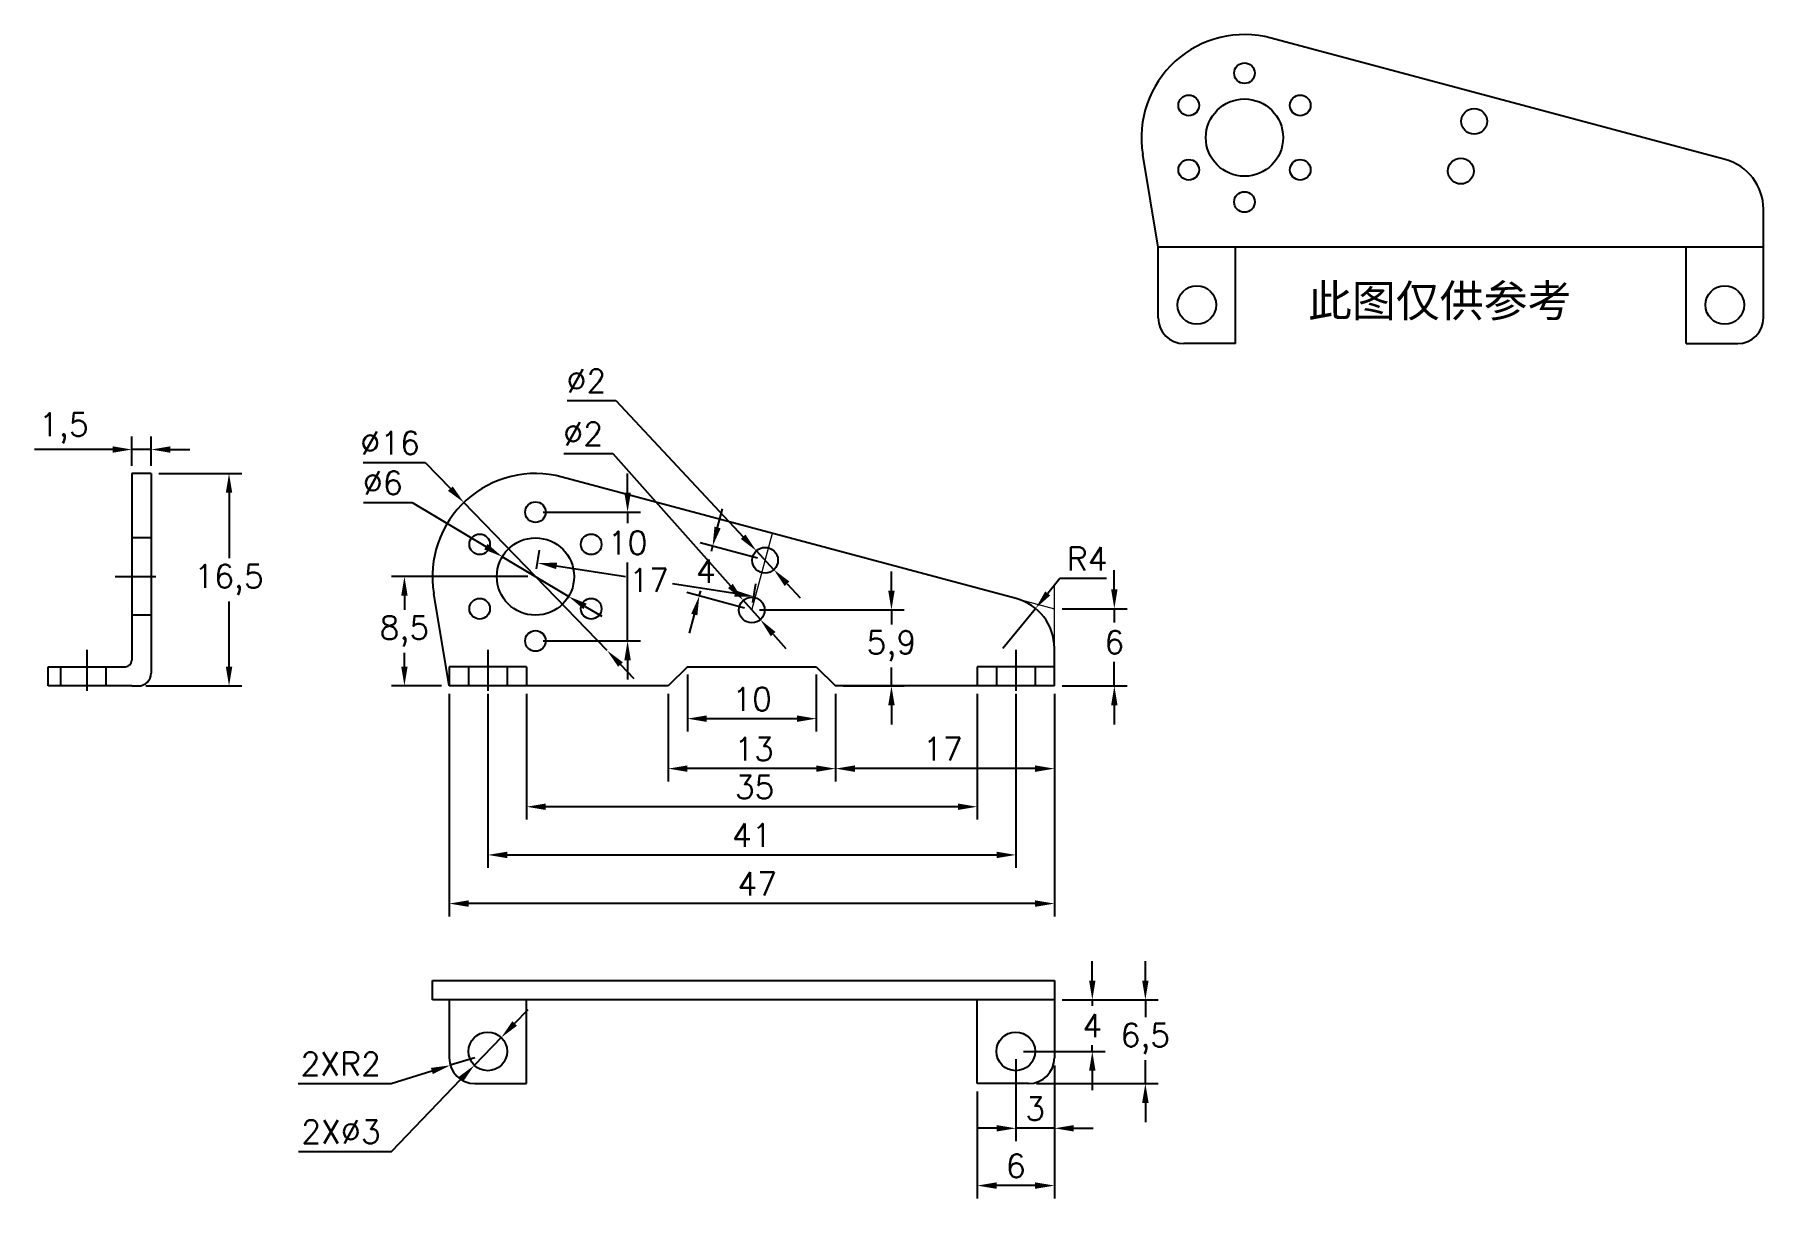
# Model space of a CAD drawing. Header units: millimetres. Extents: x 14 to 149, y -10 to 80.
import ezdxf

# ---------------------------------------------------------------- set-up
doc = ezdxf.new("R2010")
doc.units = ezdxf.units.MM
doc.header["$PDMODE"] = 3
doc.linetypes.add('HIDDEN2', pattern=[4.7625, 3.175, -1.5875])
doc.layers.add('标注线', color=3, linetype='Continuous', lineweight=15)
doc.styles.get("Standard").update_dxf_attribs({"font": 'txt', "bigfont": 'gbcbig.shx'})
doc.dimstyles.new('ISO-25', dxfattribs={"dimtxt": 1.8, "dimasz": 1.5, "dimexe": 1, "dimexo": 0.6, "dimtad": 1, "dimtih": 1, "dimtoh": 1, "dimtxsty": 'Standard', "dimcen": 1.5, "dimclrt": 4, "dimadec": 1, "dimazin": 0, "dimtm": 1e-09, "dimtfac": 1, "dimtmove": 0, "dimatfit": 3, "dimfxl": 0, "dimarcsym": 0})

# ---------------------------------------------------------------- blocks, each defined once
blk = doc.blocks.new('*D2')
at = {"layer": 'Defpoints', "color": 0}
for p in [(21.91, 48.13), (21.91, 46.27), (23.41, 46.27)]:
    blk.add_point(p, dxfattribs=at)
at = {"layer": '标注线', "color": 0, "lineweight": -2}
for p, q in [((21.91, 46.87), (21.91, 49.13)), ((23.41, 46.87), (23.41, 49.13)), ((20.41, 48.13), (14.36, 48.13)), ((23.41, 48.13), (21.91, 48.13)), ((24.91, 48.13), (26.41, 48.13))]:
    blk.add_line(p, q, dxfattribs=at)
at = {"layer": '标注线', "color": 0}
for points in [[(20.41, 48.38), (20.41, 47.88), (21.91, 48.13)], [(24.91, 48.38), (24.91, 47.88), (23.41, 48.13)]]:
    blk.add_solid(points, dxfattribs=at)
at = {"layer": '标注线', "color": 4, "insert": (16.63, 49.8), "char_height": 1.8, "attachment_point": 5}
blk.add_mtext('1,5', dxfattribs=at)
blk = doc.blocks.new('*D3')
at = {"layer": 'Defpoints', "color": 0}
for p in [(50.68, 39.81), (55.83, 36.72)]:
    blk.add_point(p, dxfattribs=at)
at = {"layer": '标注线', "color": 0, "lineweight": -2}
for p, q in [((39.9, 44.02), (43.69, 44.02)), ((43.69, 44.02), (49.4, 40.59)), ((55.83, 36.72), (50.68, 39.81)), ((57.11, 35.95), (58.4, 35.18))]:
    blk.add_line(p, q, dxfattribs=at)
at = {"layer": '标注线', "color": 0}
for points in [[(49.53, 40.8), (49.27, 40.37), (50.68, 39.81)], [(57.24, 36.16), (56.98, 35.74), (55.83, 36.72)]]:
    blk.add_solid(points, dxfattribs=at)
at = {"layer": '标注线', "color": 4, "insert": (41.4, 45.54), "char_height": 1.8, "attachment_point": 5}
blk.add_mtext('∅6', dxfattribs=at)
blk = doc.blocks.new('*D4')
at = {"layer": 'Defpoints', "color": 0}
for p in [(47.69, 44.02), (58.82, 32.52)]:
    blk.add_point(p, dxfattribs=at)
at = {"layer": '标注线', "color": 0, "lineweight": -2}
for p, q in [((39.87, 47.12), (44.7, 47.12)), ((44.7, 47.12), (46.65, 45.1)), ((58.82, 32.52), (47.69, 44.02)), ((59.86, 31.44), (60.9, 30.36))]:
    blk.add_line(p, q, dxfattribs=at)
at = {"layer": '标注线', "color": 0}
for points in [[(46.83, 45.27), (46.47, 44.92), (47.69, 44.02)], [(60.04, 31.61), (59.68, 31.26), (58.82, 32.52)]]:
    blk.add_solid(points, dxfattribs=at)
at = {"layer": '标注线', "color": 4, "insert": (41.97, 48.64), "char_height": 1.8, "attachment_point": 5}
blk.add_mtext('∅16', dxfattribs=at)
blk = doc.blocks.new('*D5')
at = {"layer": 'Defpoints', "color": 0}
for p in [(70.41, 40.26), (71.77, 38.8)]:
    blk.add_point(p, dxfattribs=at)
at = {"layer": '标注线', "color": 0, "lineweight": -2}
for p, q in [((55.71, 51.93), (59.5, 51.93)), ((59.5, 51.93), (69.38, 41.36)), ((71.77, 38.8), (70.41, 40.26)), ((72.8, 37.71), (73.82, 36.61))]:
    blk.add_line(p, q, dxfattribs=at)
at = {"layer": '标注线', "color": 0}
for points in [[(69.57, 41.53), (69.2, 41.19), (70.41, 40.26)], [(72.98, 37.88), (72.61, 37.53), (71.77, 38.8)]]:
    blk.add_solid(points, dxfattribs=at)
at = {"layer": '标注线', "color": 4, "insert": (57.21, 53.46), "char_height": 1.8, "attachment_point": 5}
blk.add_mtext('∅2', dxfattribs=at)
blk = doc.blocks.new('*D6')
at = {"layer": 'Defpoints', "color": 0}
for p in [(69.39, 36.42), (70.72, 34.92)]:
    blk.add_point(p, dxfattribs=at)
at = {"layer": '标注线', "color": 0, "lineweight": -2}
for p, q in [((55.46, 47.83), (59.26, 47.83)), ((59.26, 47.83), (68.4, 37.54)), ((70.72, 34.92), (69.39, 36.42)), ((71.72, 33.8), (72.71, 32.68))]:
    blk.add_line(p, q, dxfattribs=at)
at = {"layer": '标注线', "color": 0}
for points in [[(68.58, 37.7), (68.21, 37.37), (69.39, 36.42)], [(71.9, 33.97), (71.53, 33.63), (70.72, 34.92)]]:
    blk.add_solid(points, dxfattribs=at)
at = {"layer": '标注线', "color": 4, "insert": (56.96, 49.35), "char_height": 1.8, "attachment_point": 5}
blk.add_mtext('∅2', dxfattribs=at)
blk = doc.blocks.new('*D7')
at = {"layer": 'Defpoints', "color": 0}
for p in [(92.09, 35.79), (89.56, 32.7)]:
    blk.add_point(p, dxfattribs=at)
at = {"layer": '标注线', "color": 0, "lineweight": -2}
for p, q in [((93.99, 38.12), (93.04, 36.95)), ((97.61, 38.12), (93.99, 38.12)), ((89.56, 32.7), (92.09, 35.79))]:
    blk.add_line(p, q, dxfattribs=at)
at = {"layer": '标注线', "color": 0}
blk.add_solid([(92.84, 37.11), (93.23, 36.8), (92.09, 35.79)], dxfattribs=at)
at = {"layer": '标注线', "color": 4, "insert": (96.11, 39.64), "char_height": 1.8, "attachment_point": 5}
blk.add_mtext('R4', dxfattribs=at)
blk = doc.blocks.new('*D8')
at = {"layer": 'Defpoints', "color": 0}
for p in [(76.56, 29.77), (93.56, 29.77), (76.56, 23.35)]:
    blk.add_point(p, dxfattribs=at)
at = {"layer": '标注线', "color": 0, "lineweight": -2}
for p, q in [((76.56, 29.17), (76.56, 22.35)), ((93.56, 29.17), (93.56, 22.35)), ((92.06, 23.35), (78.06, 23.35))]:
    blk.add_line(p, q, dxfattribs=at)
at = {"layer": '标注线', "color": 0}
for points in [[(78.06, 23.6), (78.06, 23.1), (76.56, 23.35)], [(92.06, 23.6), (92.06, 23.1), (93.56, 23.35)]]:
    blk.add_solid(points, dxfattribs=at)
at = {"layer": '标注线', "color": 4, "insert": (84.89, 24.87), "char_height": 1.8, "attachment_point": 5}
blk.add_mtext('17', dxfattribs=at)
blk = doc.blocks.new('*D9')
at = {"layer": 'Defpoints', "color": 0}
for p in [(63.56, 29.77), (76.56, 29.77), (63.56, 23.35)]:
    blk.add_point(p, dxfattribs=at)
at = {"layer": '标注线', "color": 0, "lineweight": -2}
for p, q in [((63.56, 29.17), (63.56, 22.35)), ((76.56, 29.17), (76.56, 22.35)), ((75.06, 23.35), (65.06, 23.35))]:
    blk.add_line(p, q, dxfattribs=at)
at = {"layer": '标注线', "color": 0}
for points in [[(65.06, 23.6), (65.06, 23.1), (63.56, 23.35)], [(75.06, 23.6), (75.06, 23.1), (76.56, 23.35)]]:
    blk.add_solid(points, dxfattribs=at)
at = {"layer": '标注线', "color": 4, "insert": (70.23, 24.87), "char_height": 1.8, "attachment_point": 5}
blk.add_mtext('13', dxfattribs=at)
blk = doc.blocks.new('*D10')
at = {"layer": 'Defpoints', "color": 0}
for p in [(65.06, 31.27), (75.06, 31.27), (65.06, 27.23)]:
    blk.add_point(p, dxfattribs=at)
at = {"layer": '标注线', "color": 0, "lineweight": -2}
for p, q in [((65.06, 30.67), (65.06, 26.23)), ((75.06, 30.67), (75.06, 26.23)), ((73.56, 27.23), (66.56, 27.23))]:
    blk.add_line(p, q, dxfattribs=at)
at = {"layer": '标注线', "color": 0}
for points in [[(66.56, 27.48), (66.56, 26.98), (65.06, 27.23)], [(73.56, 27.48), (73.56, 26.98), (75.06, 27.23)]]:
    blk.add_solid(points, dxfattribs=at)
at = {"layer": '标注线', "color": 4, "insert": (70.08, 28.75), "char_height": 1.8, "attachment_point": 5}
blk.add_mtext('10', dxfattribs=at)
blk = doc.blocks.new('*D11')
at = {"layer": 'Defpoints', "color": 0}
for p in [(93.56, 35.77), (98.21, 35.77), (93.56, 29.77)]:
    blk.add_point(p, dxfattribs=at)
at = {"layer": '标注线', "color": 0, "lineweight": -2}
for p, q in [((98.21, 37.27), (98.21, 38.77)), ((94.16, 35.77), (99.21, 35.77)), ((98.21, 35.77), (98.21, 34.69)), ((98.21, 29.77), (98.21, 31.64)), ((94.16, 29.77), (99.21, 29.77)), ((98.21, 28.27), (98.21, 26.77))]:
    blk.add_line(p, q, dxfattribs=at)
at = {"layer": '标注线', "color": 0}
for points in [[(97.96, 37.27), (98.46, 37.27), (98.21, 35.77)], [(97.96, 28.27), (98.46, 28.27), (98.21, 29.77)]]:
    blk.add_solid(points, dxfattribs=at)
at = {"layer": '标注线', "color": 4, "insert": (98.21, 33.16), "char_height": 1.8, "attachment_point": 5}
blk.add_mtext('6', dxfattribs=at)
blk = doc.blocks.new('*D12')
at = {"layer": 'Defpoints', "color": 0}
for p in [(70.06, 35.67), (80.9, 35.67), (76.56, 29.77)]:
    blk.add_point(p, dxfattribs=at)
at = {"layer": '标注线', "color": 0, "lineweight": -2}
for p, q in [((80.9, 37.17), (80.9, 38.67)), ((70.66, 35.67), (81.9, 35.67)), ((80.9, 35.67), (80.9, 34.55)), ((80.9, 29.77), (80.9, 31.2)), ((77.16, 29.77), (81.9, 29.77)), ((80.9, 28.27), (80.9, 26.77))]:
    blk.add_line(p, q, dxfattribs=at)
at = {"layer": '标注线', "color": 0}
for points in [[(80.65, 37.17), (81.15, 37.17), (80.9, 35.67)], [(80.65, 28.27), (81.15, 28.27), (80.9, 29.77)]]:
    blk.add_solid(points, dxfattribs=at)
at = {"layer": '标注线', "color": 4, "insert": (80.9, 32.88), "char_height": 1.8, "attachment_point": 5}
blk.add_mtext('5,9', dxfattribs=at)
blk = doc.blocks.new('*D13')
at = {"layer": 'Defpoints', "color": 0}
for p in [(67.01, 40.62), (71.09, 39.53), (70.06, 35.67)]:
    blk.add_point(p, dxfattribs=at)
at = {"layer": '标注线', "color": 0, "lineweight": -2}
for p, q in [((67.4, 42.07), (67.79, 43.52)), ((70.51, 39.69), (66.05, 40.88)), ((67.01, 40.62), (66.9, 40.22)), ((69.48, 35.82), (65.01, 37.02)), ((65.98, 36.76), (66.09, 37.17)), ((65.59, 35.31), (65.2, 33.86))]:
    blk.add_line(p, q, dxfattribs=at)
at = {"layer": '标注线', "color": 0}
for points in [[(67.16, 42.14), (67.64, 42.01), (67.01, 40.62)], [(65.35, 35.38), (65.83, 35.25), (65.98, 36.76)]]:
    blk.add_solid(points, dxfattribs=at)
at = {"layer": '标注线', "color": 4, "insert": (66.49, 38.69), "char_height": 1.8, "attachment_point": 5}
blk.add_mtext('4', dxfattribs=at)
blk = doc.blocks.new('*D14')
at = {"layer": 'Defpoints', "color": 0}
for p in [(53.26, 43.27), (60.41, 43.27), (53.26, 33.27)]:
    blk.add_point(p, dxfattribs=at)
at = {"layer": '标注线', "color": 0, "lineweight": -2}
for p, q in [((60.41, 44.77), (60.41, 46.27)), ((53.86, 43.27), (61.41, 43.27)), ((60.41, 43.27), (60.41, 42.42)), ((60.41, 33.27), (60.41, 39.37)), ((53.86, 33.27), (61.41, 33.27)), ((60.41, 31.77), (60.41, 30.27))]:
    blk.add_line(p, q, dxfattribs=at)
at = {"layer": '标注线', "color": 0}
for points in [[(60.16, 44.77), (60.66, 44.77), (60.41, 43.27)], [(60.16, 31.77), (60.66, 31.77), (60.41, 33.27)]]:
    blk.add_solid(points, dxfattribs=at)
at = {"layer": '标注线', "color": 4, "insert": (60.41, 40.89), "char_height": 1.8, "attachment_point": 5}
blk.add_mtext('10', dxfattribs=at)
blk = doc.blocks.new('*D15')
at = {"layer": 'Defpoints', "color": 0}
for p in [(46.56, 29.77), (93.56, 29.77), (46.56, 12.87)]:
    blk.add_point(p, dxfattribs=at)
at = {"layer": '标注线', "color": 0, "lineweight": -2}
for p, q in [((46.56, 29.17), (46.56, 11.87)), ((93.56, 29.17), (93.56, 11.87)), ((92.06, 12.87), (48.06, 12.87))]:
    blk.add_line(p, q, dxfattribs=at)
at = {"layer": '标注线', "color": 0}
for points in [[(48.06, 13.12), (48.06, 12.62), (46.56, 12.87)], [(92.06, 13.12), (92.06, 12.62), (93.56, 12.87)]]:
    blk.add_solid(points, dxfattribs=at)
at = {"layer": '标注线', "color": 4, "insert": (70.48, 14.4), "char_height": 1.8, "attachment_point": 5}
blk.add_mtext('47', dxfattribs=at)
blk = doc.blocks.new('*D16')
at = {"layer": 'Defpoints', "color": 0}
for p in [(93.56, 5.39), (91.56, -1.11), (100.62, -1.11)]:
    blk.add_point(p, dxfattribs=at)
at = {"layer": '标注线', "color": 0, "lineweight": -2}
for p, q in [((100.62, 6.89), (100.62, 8.39)), ((94.16, 5.39), (101.62, 5.39)), ((100.62, 5.39), (100.62, 4.05)), ((100.62, -1.11), (100.62, 0.7)), ((92.16, -1.11), (101.62, -1.11)), ((100.62, -2.61), (100.62, -4.11))]:
    blk.add_line(p, q, dxfattribs=at)
at = {"layer": '标注线', "color": 0}
for points in [[(100.37, 6.89), (100.87, 6.89), (100.62, 5.39)], [(100.37, -2.61), (100.87, -2.61), (100.62, -1.11)]]:
    blk.add_solid(points, dxfattribs=at)
at = {"layer": '标注线', "color": 4, "insert": (100.62, 2.38), "char_height": 1.8, "attachment_point": 5}
blk.add_mtext('6,5', dxfattribs=at)
blk = doc.blocks.new('*D17')
at = {"layer": 'Defpoints', "color": 0}
for p in [(93.56, 5.39), (96.5, 5.39), (90.56, 1.39)]:
    blk.add_point(p, dxfattribs=at)
at = {"layer": '标注线', "color": 0, "lineweight": -2}
for p, q in [((96.5, 6.89), (96.5, 8.39)), ((94.16, 5.39), (97.5, 5.39)), ((96.5, 5.39), (96.5, 4.92)), ((91.16, 1.39), (97.5, 1.39)), ((96.5, 1.39), (96.5, 1.87)), ((96.5, -0.11), (96.5, -1.61))]:
    blk.add_line(p, q, dxfattribs=at)
at = {"layer": '标注线', "color": 0}
for points in [[(96.25, 6.89), (96.75, 6.89), (96.5, 5.39)], [(96.25, -0.11), (96.75, -0.11), (96.5, 1.39)]]:
    blk.add_solid(points, dxfattribs=at)
at = {"layer": '标注线', "color": 4, "insert": (96.5, 3.39), "char_height": 1.8, "attachment_point": 5}
blk.add_mtext('4', dxfattribs=at)
blk = doc.blocks.new('*D18')
at = {"layer": 'Defpoints', "color": 0}
for p in [(90.56, 1.39), (93.56, 0.89), (90.56, -4.58)]:
    blk.add_point(p, dxfattribs=at)
at = {"layer": '标注线', "color": 0, "lineweight": -2}
for p, q in [((90.56, 0.79), (90.56, -5.58)), ((93.56, 0.29), (93.56, -5.58)), ((89.06, -4.58), (87.56, -4.58)), ((93.56, -4.58), (90.56, -4.58)), ((95.06, -4.58), (96.56, -4.58))]:
    blk.add_line(p, q, dxfattribs=at)
at = {"layer": '标注线', "color": 0}
for points in [[(89.06, -4.33), (89.06, -4.83), (90.56, -4.58)], [(95.06, -4.33), (95.06, -4.83), (93.56, -4.58)]]:
    blk.add_solid(points, dxfattribs=at)
at = {"layer": '标注线', "color": 4, "insert": (92.06, -3.05), "char_height": 1.8, "attachment_point": 5}
blk.add_mtext('3', dxfattribs=at)
blk = doc.blocks.new('*D19')
at = {"layer": 'Defpoints', "color": 0}
for p in [(93.56, 0.89), (87.56, -1.11), (87.56, -9.03)]:
    blk.add_point(p, dxfattribs=at)
at = {"layer": '标注线', "color": 0, "lineweight": -2}
for p, q in [((93.56, 0.29), (93.56, -10.03)), ((87.56, -1.71), (87.56, -10.03)), ((92.06, -9.03), (89.06, -9.03))]:
    blk.add_line(p, q, dxfattribs=at)
at = {"layer": '标注线', "color": 0}
for points in [[(89.06, -8.78), (89.06, -9.28), (87.56, -9.03)], [(92.06, -8.78), (92.06, -9.28), (93.56, -9.03)]]:
    blk.add_solid(points, dxfattribs=at)
at = {"layer": '标注线', "color": 4, "insert": (90.56, -7.5), "char_height": 1.8, "attachment_point": 5}
blk.add_mtext('6', dxfattribs=at)
blk = doc.blocks.new('*D20')
at = {"layer": 'Defpoints', "color": 0}
for p in [(52.56, 29.77), (87.56, 29.77), (52.56, 20.39)]:
    blk.add_point(p, dxfattribs=at)
at = {"layer": '标注线', "color": 0, "lineweight": -2}
for p, q in [((52.56, 29.17), (52.56, 19.39)), ((87.56, 29.17), (87.56, 19.39)), ((86.06, 20.39), (54.06, 20.39))]:
    blk.add_line(p, q, dxfattribs=at)
at = {"layer": '标注线', "color": 0}
for points in [[(54.06, 20.64), (54.06, 20.14), (52.56, 20.39)], [(86.06, 20.64), (86.06, 20.14), (87.56, 20.39)]]:
    blk.add_solid(points, dxfattribs=at)
at = {"layer": '标注线', "color": 4, "insert": (70.28, 21.92), "char_height": 1.8, "attachment_point": 5}
blk.add_mtext('35', dxfattribs=at)
blk = doc.blocks.new('*D21')
at = {"layer": 'Defpoints', "color": 0}
for p in [(49.56, 29.77), (90.56, 29.77), (90.56, 16.65)]:
    blk.add_point(p, dxfattribs=at)
at = {"layer": '标注线', "color": 0, "lineweight": -2}
for p, q in [((49.56, 29.17), (49.56, 15.65)), ((90.56, 29.17), (90.56, 15.65)), ((51.06, 16.65), (89.06, 16.65))]:
    blk.add_line(p, q, dxfattribs=at)
at = {"layer": '标注线', "color": 0}
for points in [[(51.06, 16.9), (51.06, 16.4), (49.56, 16.65)], [(89.06, 16.9), (89.06, 16.4), (90.56, 16.65)]]:
    blk.add_solid(points, dxfattribs=at)
at = {"layer": '标注线', "color": 4, "insert": (70.06, 18.18), "char_height": 1.8, "attachment_point": 5}
blk.add_mtext('41', dxfattribs=at)
blk = doc.blocks.new('*D22')
at = {"layer": 'Defpoints', "color": 0}
for p in [(23.41, 46.27), (22.41, 29.77), (29.46, 29.77)]:
    blk.add_point(p, dxfattribs=at)
at = {"layer": '标注线', "color": 0, "lineweight": -2}
for p, q in [((24.01, 46.27), (30.46, 46.27)), ((29.46, 44.77), (29.46, 39.69)), ((29.46, 31.27), (29.46, 36.34)), ((23.01, 29.77), (30.46, 29.77))]:
    blk.add_line(p, q, dxfattribs=at)
at = {"layer": '标注线', "color": 0}
for points in [[(29.21, 44.77), (29.71, 44.77), (29.46, 46.27)], [(29.21, 31.27), (29.71, 31.27), (29.46, 29.77)]]:
    blk.add_solid(points, dxfattribs=at)
at = {"layer": '标注线', "color": 4, "insert": (29.46, 38.02), "char_height": 1.8, "attachment_point": 5}
blk.add_mtext('16,5', dxfattribs=at)
blk = doc.blocks.new('*D23')
at = {"layer": 'Defpoints', "color": 0}
for p in [(46.64, 0.31), (48.56, 0.89)]:
    blk.add_point(p, dxfattribs=at)
at = {"layer": '标注线', "color": 0, "lineweight": -2}
for p, q in [((48.56, 0.89), (46.64, 0.31)), ((34.83, -1.1), (42.05, -1.1)), ((42.05, -1.1), (45.21, -0.13))]:
    blk.add_line(p, q, dxfattribs=at)
at = {"layer": '标注线', "color": 0}
blk.add_solid([(45.14, 0.11), (45.28, -0.37), (46.64, 0.31)], dxfattribs=at)
at = {"layer": '标注线', "color": 4, "insert": (38.13, 0.42), "char_height": 1.8, "attachment_point": 5}
blk.add_mtext('2XR2', dxfattribs=at)
blk = doc.blocks.new('*D24')
at = {"layer": 'Defpoints', "color": 0}
for p in [(50.6, 2.47), (48.51, 0.31)]:
    blk.add_point(p, dxfattribs=at)
at = {"layer": '标注线', "color": 0, "lineweight": -2}
for p, q in [((51.64, 3.55), (52.68, 4.64)), ((50.6, 2.47), (48.51, 0.31)), ((42.08, -6.37), (47.47, -0.77)), ((34.85, -6.37), (42.08, -6.37))]:
    blk.add_line(p, q, dxfattribs=at)
at = {"layer": '标注线', "color": 0}
for points in [[(51.46, 3.73), (51.82, 3.38), (50.6, 2.47)], [(47.29, -0.59), (47.65, -0.94), (48.51, 0.31)]]:
    blk.add_solid(points, dxfattribs=at)
at = {"layer": '标注线', "color": 4, "insert": (38.15, -4.85), "char_height": 1.8, "attachment_point": 5}
blk.add_mtext('2X%%C3', dxfattribs=at)
blk = doc.blocks.new('*D25')
at = {"layer": 'Defpoints', "color": 0}
for p in [(53.26, 38.27), (43.08, 29.77), (46.56, 29.77)]:
    blk.add_point(p, dxfattribs=at)
at = {"layer": '标注线', "color": 0, "lineweight": -2}
for p, q in [((52.66, 38.27), (42.08, 38.27)), ((43.08, 36.77), (43.08, 35.69)), ((43.08, 31.27), (43.08, 32.34)), ((45.96, 29.77), (42.08, 29.77))]:
    blk.add_line(p, q, dxfattribs=at)
at = {"layer": '标注线', "color": 0}
for points in [[(42.83, 36.77), (43.33, 36.77), (43.08, 38.27)], [(42.83, 31.27), (43.33, 31.27), (43.08, 29.77)]]:
    blk.add_solid(points, dxfattribs=at)
at = {"layer": '标注线', "color": 4, "insert": (43.08, 34.02), "char_height": 1.8, "attachment_point": 5}
blk.add_mtext('8,5', dxfattribs=at)
blk = doc.blocks.new('*D26')
at = {"layer": 'Defpoints', "color": 0}
for p in [(53.26, 38.27), (70.22, 36.72), (70.06, 35.67)]:
    blk.add_point(p, dxfattribs=at)
at = {"layer": '标注线', "color": 0, "lineweight": -2}
for p, q in [((53.35, 38.86), (53.57, 40.31)), ((54.9, 39.09), (60.25, 38.27)), ((68.74, 36.95), (63.9, 37.7)), ((70.15, 36.26), (70.37, 37.71))]:
    blk.add_line(p, q, dxfattribs=at)
at = {"layer": '标注线', "color": 0}
for points in [[(54.94, 39.34), (54.86, 38.85), (53.42, 39.32)], [(68.77, 37.2), (68.7, 36.71), (70.22, 36.72)]]:
    blk.add_solid(points, dxfattribs=at)
at = {"layer": '标注线', "color": 4, "insert": (62.08, 37.98), "char_height": 1.8, "attachment_point": 5}
blk.add_mtext('17', dxfattribs=at)

msp = doc.modelspace()

# ---------------------------------------------------------------- linework, layer by layer
for p, q in [((145.652, 70.648), (110.385, 80.083)), ((101.618, 63.855), (100.426, 71.046)), ((148.618, 63.855), (148.618, 66.784)), ((148.618, 63.855), (101.618, 63.855)), ((101.618, 58.355), (101.618, 63.855)), ((107.618, 56.355), (107.618, 63.855)), ((142.618, 56.355), (142.618, 63.855)), ((148.618, 58.355), (148.618, 63.855)), ((107.618, 56.355), (103.618, 56.355)), ((142.618, 56.355), (146.618, 56.355)), ((23.409, 46.268), (21.909, 46.268)), ((21.909, 46.268), (21.909, 31.768)), ((23.409, 46.268), (23.409, 30.768)), ((90.589, 36.562), (55.323, 45.997)), ((23.409, 41.268), (21.909, 41.268)), ((46.555, 29.768), (45.363, 36.96)), ((23.409, 35.268), (21.909, 35.268)), ((93.555, 29.768), (93.555, 32.698)), ((15.409, 29.768), (15.409, 31.268)), ((15.409, 31.268), (21.409, 31.268)), ((16.409, 29.768), (16.409, 31.268)), ((19.909, 29.768), (19.909, 31.268)), ((52.555, 31.268), (46.555, 31.268)), ((46.555, 31.268), (46.555, 29.768)), ((48.055, 31.268), (48.055, 29.768)), ((51.055, 31.268), (51.055, 29.768)), ((52.555, 31.268), (52.555, 29.768)), ((65.055, 31.268), (63.555, 29.768)), ((65.055, 31.268), (75.055, 31.268)), ((75.055, 31.268), (76.555, 29.768)), ((93.555, 31.268), (87.555, 31.268)), ((87.555, 31.268), (87.555, 29.768)), ((89.055, 31.268), (89.055, 29.768)), ((92.055, 31.268), (92.055, 29.768)), ((21.909, 29.768), (15.409, 29.768)), ((21.909, 29.768), (22.409, 29.768)), ((63.555, 29.768), (46.555, 29.768)), ((93.555, 29.768), (76.555, 29.768)), ((45.255, 6.894), (93.555, 6.894)), ((45.255, 5.394), (45.255, 6.894)), ((93.555, 6.894), (93.555, 5.394)), ((93.555, 5.394), (45.255, 5.394)), ((46.555, 5.394), (46.555, 0.894)), ((52.555, -1.106), (52.555, 5.394)), ((87.555, -1.106), (87.555, 5.394)), ((93.555, 5.394), (93.555, 0.894)), ((48.555, -1.106), (52.555, -1.106)), ((91.555, -1.106), (87.555, -1.106))]:
    msp.add_line(p, q)
at = {"color": 1, "linetype": 'HIDDEN2'}
for p, q in [((20.609, 38.268), (24.517, 38.268)), ((18.409, 32.568), (18.409, 28.66)), ((49.555, 32.568), (49.555, 28.66)), ((90.555, 32.568), (90.555, 28.66))]:
    msp.add_line(p, q, dxfattribs=at)
for centre, radius in [((108.318, 77.355), 0.8), ((103.988, 74.855), 0.8), ((108.318, 72.355), 3), ((112.648, 74.855), 0.8), ((126.153, 73.618), 1), ((103.988, 69.855), 0.8), ((112.648, 69.855), 0.8), ((125.118, 69.755), 1), ((108.318, 67.355), 0.8), ((104.618, 59.355), 1.5), ((145.618, 59.355), 1.5), ((53.255, 43.268), 0.8), ((48.925, 40.768), 0.8), ((53.255, 38.268), 3), ((57.585, 40.768), 0.8), ((71.09, 39.532), 1), ((48.925, 35.768), 0.8), ((57.585, 35.768), 0.8), ((70.055, 35.668), 1), ((53.255, 33.268), 0.8), ((49.555, 1.394), 1.5), ((90.555, 1.394), 1.5)]:
    msp.add_circle(centre, radius)
for centre, radius, start, end in [((108.318, 72.355), 8, 75.02257, 189.41333), ((144.618, 66.784), 4, 0, 75.02257), ((103.618, 58.355), 2, 180, 270), ((146.618, 58.355), 2, 270, 0), ((53.255, 38.268), 8, 75.02257, 189.41333), ((89.555, 32.698), 4, 0, 75.02257), ((21.409, 31.768), 0.5, 270, 0), ((22.409, 30.768), 1, 270, 0), ((48.555, 0.894), 2, 180, 270), ((91.555, 0.894), 2, 270, 0)]:
    msp.add_arc(centre, radius, start, end)
at = {"layer": '标注线'}
for p, q in [((70.055, 35.668), (71.652, 41.628)), ((93.555, 32.698), (93.555, 37.623)), ((90.589, 36.562), (93.555, 35.768))]:
    msp.add_line(p, q, dxfattribs=at)

# ---------------------------------------------------------------- texts
at = {"insert": (113.249, 60.926), "char_height": 2.5, "width": 25.76212, "attachment_point": 1}
msp.add_mtext('{\\fSimSun|b0|i0|c134|p2;此图仅供参考}', dxfattribs=at)

# ---------------------------------------------------------------- dimensions: what is measured, and where the dimension line sits
at = {"layer": '标注线'}
for p1, p2, picture, middle in [((71.773, 38.801), (70.408, 40.263), '*D5', (57.21, 51.933)), ((58.815, 32.517), (47.695, 44.02), '*D4', (41.974, 47.12)), ((70.719, 34.921), (69.391, 36.416), '*D6', (56.965, 47.828)), ((55.827, 36.723), (50.684, 39.814), '*D3', (41.396, 44.018))]:
    dim = msp.add_diameter_dim_2p(p1=p1, p2=p2, dimstyle='ISO-25', dxfattribs=at)
    dim.commit()
    dim.dimension.update_dxf_attribs({"geometry": picture, "text_midpoint": middle, "dimtype": 163})
for base, p1, p2, picture, middle in [((21.909, 48.13), (23.409, 46.268), (21.909, 46.268), '*D2', (16.634, 49.805)), ((90.555, 16.652), (49.555, 29.768), (90.555, 29.768), '*D21', (70.055, 18.177)), ((90.555, -4.577), (93.555, 0.894), (90.555, 1.394), '*D18', (92.055, -3.052)), ((87.555, -9.026), (93.555, 0.894), (87.555, -1.106), '*D19', (90.555, -7.501))]:
    dim = msp.add_linear_dim(base=base, p1=p1, p2=p2, dimstyle='ISO-25', dxfattribs=at)
    dim.commit()
    dim.dimension.update_dxf_attribs({"geometry": picture, "text_midpoint": middle})
for base, p1, p2, picture, middle in [((29.458, 29.768), (23.409, 46.268), (22.409, 29.768), '*D22', (29.458, 38.018)), ((43.078, 29.768), (53.255, 38.268), (46.555, 29.768), '*D25', (43.078, 34.018)), ((96.5, 5.394), (90.555, 1.394), (93.555, 5.394), '*D17', (96.5, 3.394))]:
    dim = msp.add_linear_dim(base=base, p1=p1, p2=p2, angle=90, dimstyle='ISO-25', dxfattribs=at)
    dim.commit()
    dim.dimension.update_dxf_attribs({"geometry": picture, "text_midpoint": middle})
for base, p1, p2, angle, picture, middle, dimtype in [((60.411, 43.268), (53.255, 33.268), (53.255, 43.268), 90, '*D14', (60.411, 40.891), 160), ((70.218, 36.723), (53.255, 38.268), (70.055, 35.668), 351.20259, '*D26', (62.076, 37.983), 161), ((80.9, 35.668), (76.555, 29.768), (70.055, 35.668), 90, '*D12', (80.9, 32.879), 160), ((98.21, 35.768), (93.555, 29.768), (93.555, 35.768), 90, '*D11', (98.21, 33.162), 160), ((100.617, -1.106), (93.555, 5.394), (91.555, -1.106), 90, '*D16', (100.617, 2.378), 160)]:
    dim = msp.add_linear_dim(base=base, p1=p1, p2=p2, angle=angle, dimstyle='ISO-25', dxfattribs=at)
    dim.commit()
    dim.dimension.update_dxf_attribs({"geometry": picture, "text_midpoint": middle, "dimtype": dimtype})
dim = msp.add_aligned_dim(p1=(70.055, 35.668), p2=(71.09, 39.532), distance=4.222, dimstyle='ISO-25', dxfattribs=at)
dim.commit()
dim.dimension.update_dxf_attribs({"geometry": '*D13', "text_midpoint": (66.494, 38.693)})
dim = msp.add_radius_dim(center=(89.555, 32.698), mpoint=(92.088, 35.794), dimstyle='ISO-25', dxfattribs=at)
dim.commit()
dim.dimension.update_dxf_attribs({"geometry": '*D7', "text_midpoint": (96.113, 39.64)})
for base, p1, p2, picture, middle in [((65.055, 27.229), (75.055, 31.268), (65.055, 31.268), '*D10', (70.083, 27.229)), ((46.555, 12.87), (93.555, 29.768), (46.555, 29.768), '*D15', (70.482, 12.87)), ((52.555, 20.392), (87.555, 29.768), (52.555, 29.768), '*D20', (70.277, 20.392)), ((63.555, 23.348), (76.555, 29.768), (63.555, 29.768), '*D9', (70.233, 23.348)), ((76.555, 23.348), (93.555, 29.768), (76.555, 29.768), '*D8', (84.894, 23.348))]:
    dim = msp.add_linear_dim(base=base, p1=p1, p2=p2, dimstyle='ISO-25', dxfattribs=at)
    dim.commit()
    dim.dimension.update_dxf_attribs({"geometry": picture, "text_midpoint": middle, "dimtype": 160})
dim = msp.add_diameter_dim_2p(p1=(50.596, 2.474), p2=(48.515, 0.313), text='2X%%C3', dimstyle='ISO-25', dxfattribs=at)
dim.commit()
dim.dimension.update_dxf_attribs({"geometry": '*D24', "text_midpoint": (38.154, -6.37), "dimtype": 163})
dim = msp.add_radius_dim(center=(48.555, 0.894), mpoint=(46.643, 0.307), text='2XR2', dimstyle='ISO-25', dxfattribs=at)
dim.commit()
dim.dimension.update_dxf_attribs({"geometry": '*D23', "text_midpoint": (38.129, 0.425)})

doc.saveas('drawing.dxf')
